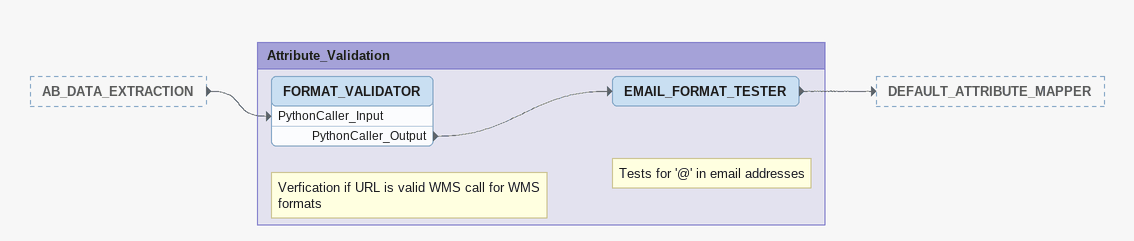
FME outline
AB_DATA_EXTRACTION [outside]
    -> FORMAT_VALIDATOR [PythonCaller_Input]

Bookmark: Attribute_Validation
Note: Verfication if URL is valid WMS call for WMS formats
FORMAT_VALIDATOR
    PythonCaller_Output -> EMAIL_FORMAT_TESTER
Note: Tests for '@' in email addresses
EMAIL_FORMAT_TESTER
    -> DEFAULT_ATTRIBUTE_MAPPER
